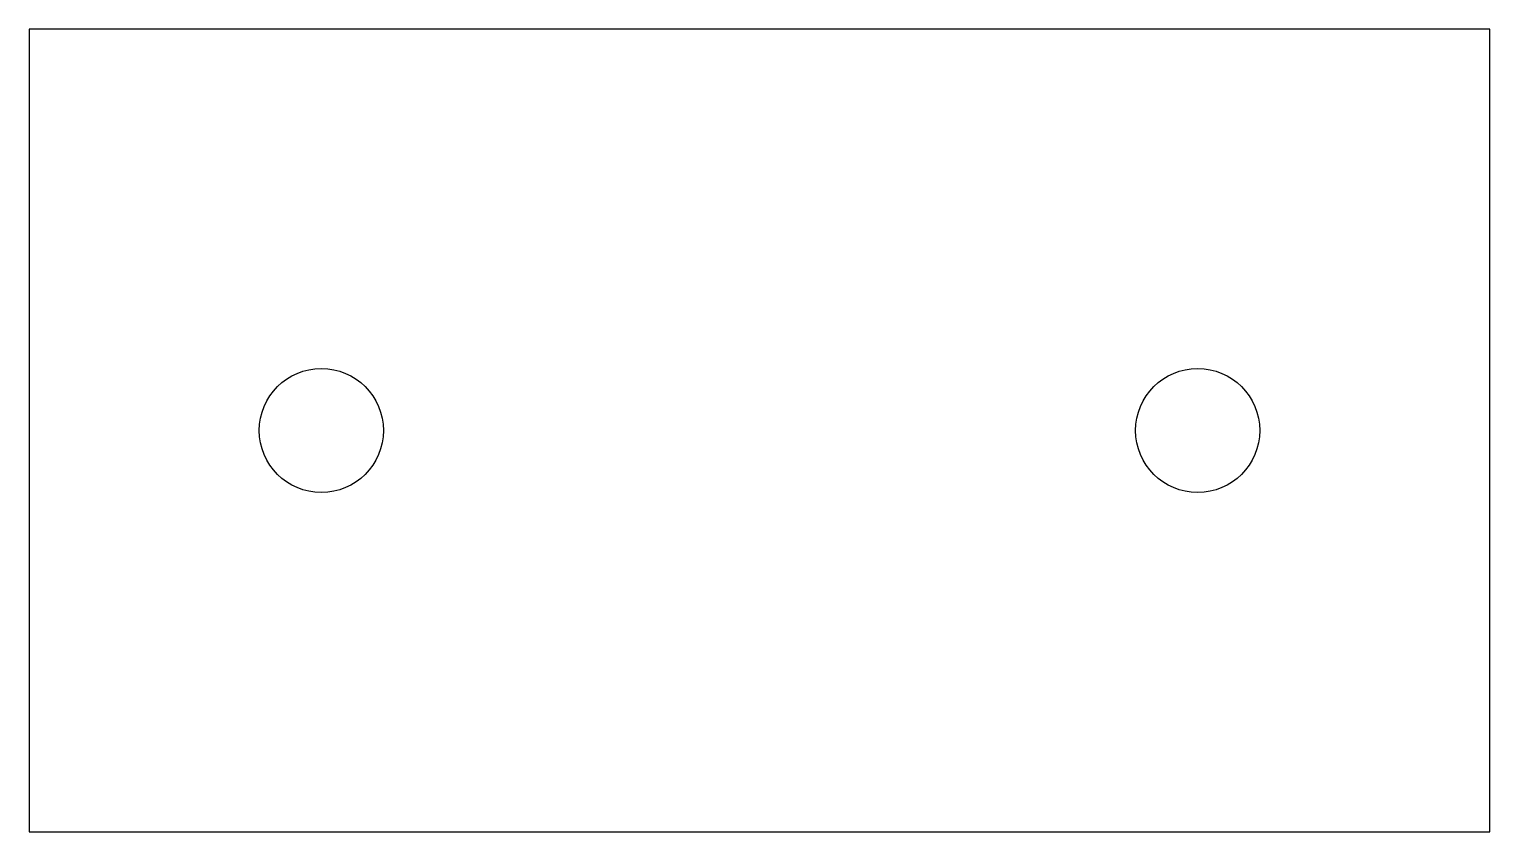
# Model space of a CAD drawing. Header units: millimetres. Extents: x 0 to 40, y 0 to 22.
import ezdxf

# ---------------------------------------------------------------- set-up
doc = ezdxf.new("R2010")
doc.units = ezdxf.units.MM
doc.layers.add('CUT', color=7, linetype='CONTINUOUS')
doc.layers.add('DRILL', color=1, linetype='CONTINUOUS')

msp = doc.modelspace()

# ---------------------------------------------------------------- linework, layer by layer
at = {"layer": 'CUT'}
msp.add_lwpolyline([(0, 0), (40, 0), (40, 22), (0, 22)], close=True, dxfattribs=at)
at = {"layer": 'DRILL'}
for centre in [(8, 11), (32, 11)]:
    msp.add_circle(centre, 1.7, dxfattribs=at)

doc.saveas('drawing.dxf')
